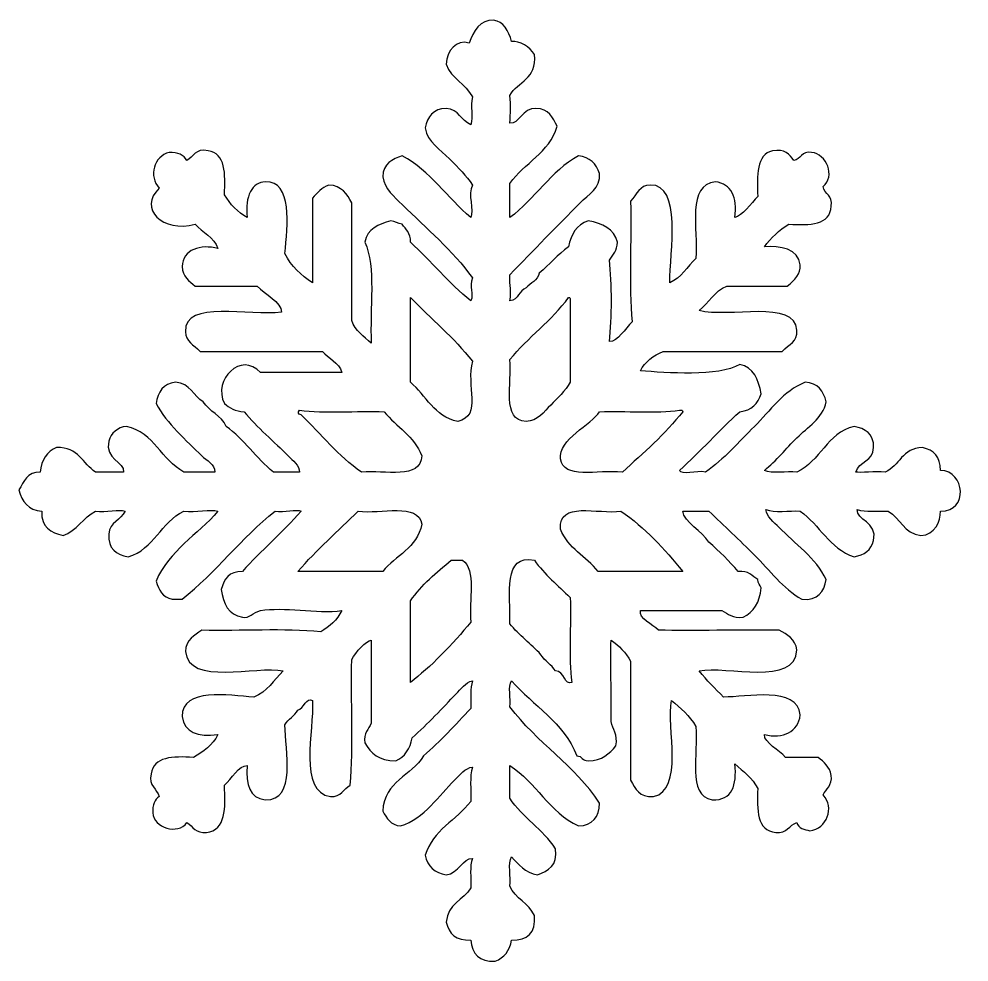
# Model space of a CAD drawing. Header units: centimetres. Extents: x -162 to 48, y -78 to 11.
# Drawn here: x 40.72 to 47.55, y -3.3 to 3.47 of the extents above; entities that cross this region are included whole.
import ezdxf

# ---------------------------------------------------------------- set-up
doc = ezdxf.new("R2010")
doc.units = ezdxf.units.CM
doc.header["$MEASUREMENT"] = 0
doc.layers.add('layer 1', color=7, linetype='Continuous')

msp = doc.modelspace()

# ---------------------------------------------------------------- linework, layer by layer
at = {"layer": 'layer 1', "color": 140}
for points, knots in [([(44.42548, 3.21924), (44.44721, 3.04164), (44.306, 3.02653), (44.24969, 2.92631), (44.24969, 2.92631), (44.25819, 2.8499), (44.25248, 2.80138), (44.24969, 2.72724), (44.24969, 2.72724), (44.31423, 2.71375), (44.33966, 2.8403), (44.43715, 2.83271), (44.43715, 2.83271), (44.53023, 2.83226), (44.55657, 2.7648), (44.58952, 2.70389), (44.58952, 2.70389), (44.53257, 2.51079), (44.35153, 2.4419), (44.24969, 2.29382), (44.24969, 2.29382), (44.24969, 2.29382), (44.24969, 2.04811), (44.24969, 2.04811), (44.24969, 2.04811), (44.42801, 2.18218), (44.54308, 2.37944), (44.74169, 2.49295), (44.74169, 2.49295), (44.82271, 2.48056), (44.87214, 2.43593), (44.89387, 2.36432), (44.89387, 2.36432), (44.90392, 2.26203), (44.81129, 2.21124), (44.75337, 2.15332), (44.75337, 2.15332), (44.58835, 1.98811), (44.41951, 1.8131), (44.24969, 1.63803), (44.24969, 1.63803), (44.24742, 1.55241), (44.26137, 1.52361), (44.24969, 1.45064), (44.24969, 1.45064), (44.31216, 1.45842), (44.31585, 1.52497), (44.3671, 1.54417), (44.3671, 1.54417), (44.39888, 1.57874), (44.4474, 1.59639), (44.4607, 1.6499), (44.4607, 1.6499), (44.53367, 1.70938), (44.59205, 1.78378), (44.67144, 1.8371), (44.67144, 1.8371), (44.68792, 1.92999), (44.73002, 1.99725), (44.81194, 2.0245), (44.81194, 2.0245), (44.9165, 2.00783), (44.99499, 1.96547), (45.02295, 1.87232), (45.02295, 1.87232), (45.02016, 1.81265), (44.99, 1.78015), (44.96437, 1.74331), (44.96437, 1.74331), (44.98357, 1.57394), (44.98357, 1.32752), (44.96437, 1.15771), (44.96437, 1.15771), (45.0245, 1.15453), (45.07763, 1.25358), (45.12842, 1.29846), (45.12842, 1.29846), (45.10143, 1.56434), (45.12407, 1.87965), (45.11674, 2.16525), (45.11674, 2.16525), (45.16409, 2.21786), (45.18148, 2.28058), (45.25724, 2.2822), (45.25724, 2.2822), (45.48771, 2.28791), (45.3991, 1.80207), (45.39774, 1.57946), (45.39774, 1.57946), (45.48174, 1.6163), (45.52221, 1.6968), (45.58513, 1.75518), (45.58513, 1.75518), (45.60278, 1.968), (45.51676, 2.28422), (45.72569, 2.30549), (45.72569, 2.30549), (45.84167, 2.28902), (45.88286, 2.19704), (45.86619, 2.04811), (45.86619, 2.04811), (45.914, 2.05881), (45.98262, 2.15014), (46.03024, 2.20028), (46.03024, 2.20028), (46.02381, 2.35103), (46.01901, 2.50048), (46.13571, 2.52817), (46.13571, 2.52817), (46.22431, 2.54283), (46.25927, 2.50346), (46.28788, 2.45792), (46.28788, 2.45792), (46.34237, 2.46616), (46.34191, 2.52908), (46.4167, 2.5165), (46.4167, 2.5165), (46.52379, 2.50365), (46.59015, 2.34649), (46.49863, 2.27053), (46.49863, 2.27053), (46.50874, 2.21423), (46.57076, 2.20988), (46.5572, 2.12977), (46.5572, 2.12977), (46.55084, 1.99226), (46.40529, 1.99291), (46.25266, 2.00114), (46.25266, 2.00114), (46.18312, 1.95768), (46.12429, 1.903), (46.07713, 1.8371), (46.07713, 1.8371), (46.18675, 1.84787), (46.32634, 1.82471), (46.33478, 1.70828), (46.33478, 1.70828), (46.33938, 1.6451), (46.29748, 1.59911), (46.24098, 1.55611), (46.24098, 1.55611), (46.24098, 1.55611), (45.80755, 1.55611), (45.80755, 1.55611), (45.80755, 1.55611), (45.71856, 1.51991), (45.67828, 1.43572), (45.60848, 1.38013), (45.60848, 1.38013), (45.81813, 1.32382), (46.29981, 1.46341), (46.31149, 1.23963), (46.31149, 1.23963), (46.31558, 1.15589), (46.25519, 1.13961), (46.20576, 1.08746), (46.20576, 1.08746), (46.20576, 1.08746), (45.35084, 1.08746), (45.35084, 1.08746), (45.35084, 1.08746), (45.27988, 1.05678), (45.21994, 1.01539), (45.1868, 0.94696), (45.1868, 0.94696), (45.3703, 0.93483), (45.74697, 0.90207), (45.90141, 0.99366), (45.90141, 0.99366), (45.99955, 0.97076), (46.0362, 0.88657), (46.05359, 0.78292), (46.05359, 0.78292), (46.02978, 0.71312), (45.98652, 0.66272), (45.90141, 0.65403), (45.90141, 0.65403), (45.75041, 0.52021), (45.6188, 0.36642), (45.46799, 0.23234), (45.46799, 0.23234), (45.48291, 0.1955), (45.58928, 0.23461), (45.65519, 0.22067), (45.65519, 0.22067), (45.78771, 0.31401), (45.89382, 0.43576), (46.00688, 0.54882), (46.00688, 0.54882), (46.11813, 0.66), (46.21218, 0.80276), (46.37006, 0.86503), (46.37006, 0.86503), (46.46178, 0.85952), (46.50252, 0.80231), (46.52224, 0.72454), (46.52224, 0.72454), (46.49363, 0.6046), (46.38719, 0.5424), (46.31149, 0.46663), (46.31149, 0.46663), (46.2332, 0.3886), (46.16295, 0.30278), (46.07713, 0.23234), (46.07713, 0.23234), (46.13181, 0.20529), (46.23709, 0.22845), (46.31149, 0.22067), (46.31149, 0.22067), (46.47969, 0.29824), (46.52496, 0.49913), (46.72131, 0.54882), (46.72131, 0.54882), (46.80278, 0.53254), (46.86479, 0.49686), (46.8618, 0.39619), (46.8618, 0.39619), (46.85999, 0.29708), (46.75744, 0.29798), (46.73318, 0.22067), (46.73318, 0.22067), (46.76892, 0.21288), (46.87277, 0.22611), (46.94392, 0.22067), (46.94392, 0.22067), (47.04991, 0.26296), (47.06593, 0.39548), (47.21331, 0.39619), (47.21331, 0.39619), (47.29381, 0.37926), (47.34213, 0.33029), (47.34213, 0.23234), (47.34213, 0.23234), (47.51992, 0.2289), (47.54691, -0.06403), (47.34213, -0.06033), (47.34213, -0.06033), (47.34466, -0.13246), (47.30139, -0.23086), (47.20137, -0.23611), (47.20137, -0.23611), (47.07943, -0.22165), (47.0529, -0.11138), (46.96728, -0.06033), (46.96728, -0.06033), (46.89294, -0.05644), (46.80116, -0.07019), (46.74466, -0.04865), (46.74466, -0.04865), (46.73434, -0.1274), (46.89158, -0.13447), (46.8618, -0.27133), (46.8618, -0.27133), (46.84462, -0.33996), (46.79363, -0.37479), (46.72131, -0.38829), (46.72131, -0.38829), (46.54371, -0.32783), (46.47482, -0.15873), (46.33478, -0.06033), (46.33478, -0.06033), (46.25538, -0.05397), (46.1492, -0.07408), (46.08881, -0.04865), (46.08881, -0.04865), (46.09108, -0.09905), (46.14628, -0.14135), (46.18267, -0.17754), (46.18267, -0.17754), (46.29158, -0.28645), (46.44855, -0.39951), (46.52224, -0.55214), (46.52224, -0.55214), (46.50278, -0.63841), (46.46477, -0.70567), (46.34645, -0.69309), (46.34645, -0.69309), (46.20894, -0.6146), (46.11534, -0.48506), (46.00688, -0.37661), (46.00688, -0.37661), (45.89934, -0.26926), (45.78816, -0.1656), (45.67899, -0.06033), (45.67899, -0.06033), (45.67899, -0.06033), (45.49134, -0.06033), (45.49134, -0.06033), (45.49134, -0.06033), (45.49958, -0.14225), (45.63138, -0.20154), (45.67899, -0.28301), (45.67899, -0.28301), (45.75404, -0.34846), (45.82429, -0.41871), (45.88974, -0.49376), (45.88974, -0.49376), (45.96362, -0.48623), (45.98995, -0.52599), (46.03024, -0.55214), (46.03024, -0.55214), (46.02842, -0.58139), (46.04879, -0.58872), (46.05359, -0.6109), (46.05359, -0.6109), (46.0458, -0.71637), (46.00001, -0.7839), (45.92496, -0.82191), (45.92496, -0.82191), (45.849, -0.83125), (45.81696, -0.79694), (45.77259, -0.77475), (45.77259, -0.77475), (45.77259, -0.77475), (45.1868, -0.77475), (45.1868, -0.77475), (45.1868, -0.77475), (45.1735, -0.83151), (45.2767, -0.87244), (45.31581, -0.91551), (45.31581, -0.91551), (45.56866, -0.9205), (45.89382, -0.91207), (46.18267, -0.91551), (46.18267, -0.91551), (46.24079, -0.94684), (46.2991, -0.97862), (46.31149, -1.05601), (46.31149, -1.05601), (46.29845, -1.32325), (45.80736, -1.16491), (45.60848, -1.20837), (45.60848, -1.20837), (45.66479, -1.27317), (45.722, -1.3372), (45.78427, -1.39557), (45.78427, -1.39557), (45.94442, -1.39784), (46.31558, -1.31274), (46.33478, -1.5244), (46.33478, -1.5244), (46.32109, -1.64706), (46.21075, -1.69668), (46.07713, -1.66535), (46.07713, -1.66535), (46.07558, -1.72509), (46.18539, -1.77542), (46.22931, -1.8292), (46.22931, -1.8292), (46.22931, -1.8292), (46.46366, -1.8292), (46.46366, -1.8292), (46.46366, -1.8292), (46.50485, -1.86215), (46.5465, -1.89491), (46.5572, -1.95802), (46.5572, -1.95802), (46.5666, -2.03352), (46.52016, -2.05344), (46.49863, -2.09852), (46.49863, -2.09852), (46.5858, -2.18894), (46.52425, -2.34066), (46.40483, -2.35622), (46.40483, -2.35622), (46.36436, -2.34611), (46.32018, -2.33975), (46.31149, -2.29759), (46.31149, -2.29759), (46.25292, -2.31341), (46.24124, -2.37588), (46.15906, -2.36784), (46.15906, -2.36784), (46.02271, -2.35571), (46.02245, -2.20768), (46.03024, -2.05188), (46.03024, -2.05188), (45.99203, -1.97657), (45.92405, -1.93149), (45.86619, -1.8759), (45.86619, -1.8759), (45.87968, -2.03008), (45.84855, -2.13925), (45.70234, -2.13354), (45.70234, -2.13354), (45.51975, -2.10131), (45.6044, -1.80195), (45.58513, -1.60658), (45.58513, -1.60658), (45.54012, -1.53056), (45.47532, -1.47452), (45.40941, -1.41912), (45.40941, -1.41912), (45.37465, -1.61547), (45.50256, -2.06329), (45.28059, -2.11019), (45.28059, -2.11019), (45.17947, -2.11752), (45.15015, -2.05344), (45.11674, -1.99305), (45.11674, -1.99305), (45.11674, -1.99305), (45.11674, -1.13793), (45.11674, -1.13793), (45.11674, -1.13793), (45.08197, -1.07501), (45.03209, -1.0274), (44.97605, -0.98576), (44.97605, -0.98576), (44.97307, -1.13722), (44.97806, -1.38182), (44.97605, -1.57129), (44.97605, -1.57129), (44.98883, -1.62896), (45.02658, -1.66146), (45.01127, -1.74708), (45.01127, -1.74708), (44.96366, -1.80105), (44.91352, -1.85255), (44.81194, -1.85255), (44.81194, -1.85255), (44.76984, -1.85573), (44.76913, -1.81752), (44.73002, -1.81752), (44.73002, -1.81752), (44.63622, -1.57564), (44.41743, -1.4583), (44.26163, -1.27862), (44.26163, -1.27862), (44.23438, -1.31774), (44.25748, -1.40725), (44.24969, -1.46602), (44.24969, -1.46602), (44.44059, -1.72029), (44.71769, -1.88848), (44.89387, -2.15709), (44.89387, -2.15709), (44.89088, -2.25919), (44.84353, -2.3175), (44.74169, -2.32094), (44.74169, -2.32094), (44.5314, -2.2228), (44.4378, -2.00816), (44.24969, -1.88758), (44.24969, -1.88758), (44.24969, -1.88758), (44.24969, -2.12187), (44.24969, -2.12187), (44.24969, -2.12187), (44.3394, -2.26262), (44.48794, -2.34455), (44.57784, -2.48505), (44.57784, -2.48505), (44.59341, -2.60628), (44.52589, -2.64403), (44.44902, -2.67244), (44.44902, -2.67244), (44.35614, -2.65986), (44.31469, -2.59603), (44.26163, -2.54362), (44.26163, -2.54362), (44.23438, -2.59078), (44.25748, -2.68775), (44.24969, -2.75456), (44.24969, -2.75456), (44.28952, -2.84362), (44.3863, -2.87566), (44.42548, -2.96531), (44.42548, -2.96531), (44.43644, -3.08939), (44.37787, -3.14407), (44.26163, -3.14109), (44.26163, -3.14109), (44.24924, -3.21867), (44.20876, -3.26764), (44.14422, -3.29326), (44.14422, -3.29326), (44.0298, -3.29852), (43.97946, -3.23949), (43.9687, -3.14109), (43.9687, -3.14109), (43.86323, -3.14472), (43.81017, -3.09646), (43.79298, -3.01201), (43.79298, -3.01201), (43.80141, -2.8802), (43.91629, -2.85458), (43.9687, -2.76624), (43.9687, -2.76624), (43.97214, -2.69553), (43.95936, -2.60835), (43.98037, -2.55549), (43.98037, -2.55549), (43.91655, -2.54861), (43.87944, -2.66375), (43.79298, -2.67244), (43.79298, -2.67244), (43.70878, -2.65914), (43.65748, -2.6127), (43.6408, -2.53194), (43.6408, -2.53194), (43.6973, -2.35045), (43.8653, -2.2802), (43.9687, -2.14522), (43.9687, -2.14522), (43.97304, -2.06401), (43.95793, -1.96262), (43.98037, -1.89925), (43.98037, -1.89925), (43.93004, -1.90198), (43.88768, -1.95692), (43.85155, -1.99305), (43.85155, -1.99305), (43.744, -2.10033), (43.63464, -2.26853), (43.46509, -2.32094), (43.46509, -2.32094), (43.39205, -2.31568), (43.3648, -2.26509), (43.3362, -2.21566), (43.3362, -2.21566), (43.34885, -1.99785), (43.54312, -1.96172), (43.62913, -1.81752), (43.62913, -1.81752), (43.75179, -1.71367), (43.85817, -1.59374), (43.9687, -1.47769), (43.9687, -1.47769), (43.96824, -1.40699), (43.96506, -1.33356), (43.98037, -1.27862), (43.98037, -1.27862), (43.93185, -1.29101), (43.89527, -1.33927), (43.86323, -1.37222), (43.86323, -1.37222), (43.76599, -1.47335), (43.66137, -1.58868), (43.54701, -1.6887), (43.54701, -1.6887), (43.53417, -1.76926), (43.49505, -1.82394), (43.4298, -1.85255), (43.4298, -1.85255), (43.30902, -1.85618), (43.24928, -1.79897), (43.20738, -1.72373), (43.20738, -1.72373), (43.19959, -1.65348), (43.23462, -1.62623), (43.25408, -1.58323), (43.25408, -1.58323), (43.25408, -1.58323), (43.25408, -0.98576), (43.25408, -0.98576), (43.25408, -0.98576), (43.21451, -0.99309), (43.14426, -1.07086), (43.11358, -1.12626), (43.11358, -1.12626), (43.10671, -1.42418), (43.12779, -1.74954), (43.10191, -2.02827), (43.10191, -2.02827), (43.05546, -2.05596), (43.03827, -2.11298), (42.96141, -2.11019), (42.96141, -2.11019), (42.72867, -2.07614), (42.84128, -1.63882), (42.83259, -1.41912), (42.83259, -1.41912), (42.79023, -1.39467), (42.76921, -1.47659), (42.72712, -1.48963), (42.72712, -1.48963), (42.70078, -1.52965), (42.66024, -1.55527), (42.63326, -1.5949), (42.63326, -1.5949), (42.63624, -1.7786), (42.71953, -2.14061), (42.49276, -2.13354), (42.49276, -2.13354), (42.38113, -2.12051), (42.34999, -2.02671), (42.36394, -1.88758), (42.36394, -1.88758), (42.30536, -1.88414), (42.24906, -1.98345), (42.19989, -2.02827), (42.19989, -2.02827), (42.20716, -2.19166), (42.2106, -2.35136), (42.07101, -2.36784), (42.07101, -2.36784), (41.99369, -2.37517), (41.97313, -2.32528), (41.93051, -2.29759), (41.93051, -2.29759), (41.86188, -2.38866), (41.69323, -2.33333), (41.68454, -2.22734), (41.68454, -2.22734), (41.6811, -2.16922), (41.6992, -2.13264), (41.73144, -2.11019), (41.73144, -2.11019), (41.71496, -2.05253), (41.65477, -2.03832), (41.67287, -1.94615), (41.67287, -1.94615), (41.6907, -1.82349), (41.82757, -1.81979), (41.97747, -1.8292), (41.97747, -1.8292), (42.04908, -1.78755), (42.11499, -1.7404), (42.15319, -1.66535), (42.15319, -1.66535), (42.00608, -1.68319), (41.91222, -1.64842), (41.89529, -1.53633), (41.89529, -1.53633), (41.89646, -1.32507), (42.22616, -1.38435), (42.41084, -1.39557), (42.41084, -1.39557), (42.50671, -1.35893), (42.55432, -1.27363), (42.62184, -1.20837), (42.62184, -1.20837), (42.42621, -1.16628), (41.94452, -1.31774), (41.91883, -1.06788), (41.91883, -1.06788), (41.92435, -0.98323), (41.98292, -0.95209), (42.03605, -0.91551), (42.03605, -0.91551), (42.31749, -0.92284), (42.62891, -0.9004), (42.8909, -0.92718), (42.8909, -0.92718), (42.95408, -0.88872), (43.00876, -0.84182), (43.04333, -0.77475), (43.04333, -0.77475), (42.86003, -0.79765), (42.6232, -0.74478), (42.45754, -0.77475), (42.45754, -0.77475), (42.40584, -0.78435), (42.37788, -0.83404), (42.32891, -0.82191), (42.32891, -0.82191), (42.22779, -0.80589), (42.19068, -0.72558), (42.17654, -0.62258), (42.17654, -0.62258), (42.19555, -0.54798), (42.23233, -0.49103), (42.32891, -0.49376), (42.32891, -0.49376), (42.4637, -0.34366), (42.61704, -0.21159), (42.7504, -0.06033), (42.7504, -0.06033), (42.71726, -0.04295), (42.62937, -0.07181), (42.56301, -0.06033), (42.56301, -0.06033), (42.32022, -0.25097), (42.13834, -0.50245), (41.89529, -0.69309), (41.89529, -0.69309), (41.89529, -0.69309), (41.8253, -0.69309), (41.8253, -0.69309), (41.8253, -0.69309), (41.7557, -0.6805), (41.72872, -0.6253), (41.70809, -0.56401), (41.70809, -0.56401), (41.8024, -0.34184), (42.00744, -0.23086), (42.15319, -0.06033), (42.15319, -0.06033), (42.09987, -0.04573), (41.99343, -0.06999), (41.90722, -0.06033), (41.90722, -0.06033), (41.74292, -0.13836), (41.69531, -0.33289), (41.50882, -0.38829), (41.50882, -0.38829), (41.42411, -0.37181), (41.361, -0.33309), (41.36852, -0.22444), (41.36852, -0.22444), (41.37332, -0.1359), (41.45777, -0.12649), (41.48547, -0.06033), (41.48547, -0.06033), (41.44681, -0.04573), (41.34724, -0.06999), (41.27473, -0.06033), (41.27473, -0.06033), (41.18229, -0.10476), (41.14221, -0.20128), (41.04037, -0.23611), (41.04037, -0.23611), (40.9541, -0.21322), (40.88132, -0.17657), (40.88819, -0.06033), (40.88819, -0.06033), (40.79051, -0.05255), (40.74517, 0.00739), (40.72415, 0.09184), (40.72415, 0.09184), (40.75846, 0.15133), (40.78227, 0.22131), (40.87632, 0.22067), (40.87632, 0.22067), (40.88729, 0.30739), (40.92277, 0.3694), (40.99347, 0.39619), (40.99347, 0.39619), (41.15369, 0.40417), (41.17976, 0.27807), (41.27473, 0.22067), (41.27473, 0.22067), (41.27473, 0.22067), (41.4738, 0.22067), (41.4738, 0.22067), (41.4738, 0.22067), (41.48612, 0.29571), (41.33583, 0.30895), (41.36852, 0.44309), (41.36852, 0.44309), (41.38707, 0.50283), (41.42781, 0.54013), (41.49715, 0.54882), (41.49715, 0.54882), (41.69576, 0.50121), (41.74817, 0.30758), (41.90722, 0.22067), (41.90722, 0.22067), (41.90722, 0.22067), (42.12984, 0.22067), (42.12984, 0.22067), (42.12984, 0.22067), (42.13445, 0.2758), (42.07055, 0.30324), (42.03605, 0.33781), (42.03605, 0.33781), (41.92895, 0.4449), (41.78638, 0.56919), (41.70809, 0.7126), (41.70809, 0.7126), (41.72275, 0.7955), (41.75842, 0.85751), (41.84859, 0.86503), (41.84859, 0.86503), (41.95613, 0.85933), (41.9754, 0.76501), (42.04772, 0.72454), (42.04772, 0.72454), (42.09118, 0.65474), (42.177, 0.6273), (42.21176, 0.54882), (42.21176, 0.54882), (42.34039, 0.45476), (42.42822, 0.31997), (42.55133, 0.22067), (42.55133, 0.22067), (42.55133, 0.22067), (42.73873, 0.22067), (42.73873, 0.22067), (42.73873, 0.22067), (42.7399, 0.26685), (42.69047, 0.30415), (42.65687, 0.33781), (42.65687, 0.33781), (42.56002, 0.43459), (42.43257, 0.54259), (42.34059, 0.65403), (42.34059, 0.65403), (42.27793, 0.65792), (42.23421, 0.68036), (42.19989, 0.7126), (42.19989, 0.7126), (42.11064, 0.88495), (42.32184, 1.08908), (42.45754, 0.93528), (42.45754, 0.93528), (42.45754, 0.93528), (43.04333, 0.93528), (43.04333, 0.93528), (43.04333, 0.93528), (43.01998, 1.00942), (42.94811, 1.03531), (42.90284, 1.08746), (42.90284, 1.08746), (42.90284, 1.08746), (42.02437, 1.08746), (42.02437, 1.08746), (42.02437, 1.08746), (41.97767, 1.13572), (41.92091, 1.15842), (41.91883, 1.22821), (41.91883, 1.22821), (41.91222, 1.46179), (42.38061, 1.33758), (42.60991, 1.36845), (42.60991, 1.36845), (42.60647, 1.43961), (42.49257, 1.50097), (42.43419, 1.55611), (42.43419, 1.55611), (42.43419, 1.55611), (41.98908, 1.55611), (41.98908, 1.55611), (41.98908, 1.55611), (41.94699, 1.59204), (41.89989, 1.62292), (41.89529, 1.6966), (41.89529, 1.6966), (41.89963, 1.81881), (42.02846, 1.86019), (42.15319, 1.82543), (42.15319, 1.82543), (42.12387, 1.90943), (42.0413, 1.93985), (41.98908, 2.00114), (41.98908, 2.00114), (41.75706, 1.93667), (41.57492, 2.11492), (41.73144, 2.25859), (41.73144, 2.25859), (41.65204, 2.34512), (41.69505, 2.48906), (41.80169, 2.5165), (41.80169, 2.5165), (41.86759, 2.51968), (41.90606, 2.49587), (41.93051, 2.45792), (41.93051, 2.45792), (41.97747, 2.48536), (41.98934, 2.54737), (42.08294, 2.52817), (42.08294, 2.52817), (42.20904, 2.50962), (42.20625, 2.3627), (42.19989, 2.21189), (42.19989, 2.21189), (42.24011, 2.14281), (42.29486, 2.08787), (42.36394, 2.04811), (42.36394, 2.04811), (42.34402, 2.20573), (42.40033, 2.30205), (42.49276, 2.30549), (42.49276, 2.30549), (42.68911, 2.31282), (42.65525, 1.99018), (42.63326, 1.7902), (42.63326, 1.7902), (42.6797, 1.69978), (42.7493, 1.63278), (42.83259, 1.57946), (42.83259, 1.57946), (42.83259, 1.57946), (42.83259, 2.1886), (42.83259, 2.1886), (42.83259, 2.1886), (42.86619, 2.22473), (42.89849, 2.26294), (42.94954, 2.2822), (42.94954, 2.2822), (43.04171, 2.27643), (43.08083, 2.21812), (43.11358, 2.15332), (43.11358, 2.15332), (43.11358, 2.15332), (43.11358, 1.31014), (43.11358, 1.31014), (43.11358, 1.31014), (43.14011, 1.23502), (43.20102, 1.19429), (43.25408, 1.14603), (43.25408, 1.14603), (43.24176, 1.39109), (43.28976, 1.69706), (43.20738, 1.87232), (43.20738, 1.87232), (43.22457, 1.96819), (43.30532, 2.0005), (43.39484, 2.0245), (43.39484, 2.0245), (43.42798, 2.02268), (43.44381, 2.00303), (43.47676, 2.00114), (43.47676, 2.00114), (43.50076, 1.96248), (43.53968, 1.93913), (43.53533, 1.87232), (43.53533, 1.87232), (43.68336, 1.73526), (43.80991, 1.57693), (43.9687, 1.45064), (43.9687, 1.45064), (43.99341, 1.49617), (43.95566, 1.55565), (43.98037, 1.61468), (43.98037, 1.61468), (43.83942, 1.8142), (43.65112, 1.96709), (43.47676, 2.14164), (43.47676, 2.14164), (43.42182, 2.19658), (43.34742, 2.25425), (43.3362, 2.34078), (43.3362, 2.34078), (43.33964, 2.43483), (43.40418, 2.46798), (43.47676, 2.49295), (43.47676, 2.49295), (43.67836, 2.38216), (43.80096, 2.19269), (43.9687, 2.04811), (43.9687, 2.04811), (43.99231, 2.10097), (43.94561, 2.2165), (43.98037, 2.2822), (43.98037, 2.2822), (43.93899, 2.34902), (43.8797, 2.40435), (43.81652, 2.4696), (43.81652, 2.4696), (43.74926, 2.53894), (43.65773, 2.587), (43.6408, 2.69202), (43.6408, 2.69202), (43.6591, 2.77116), (43.69665, 2.83135), (43.79298, 2.83271), (43.79298, 2.83271), (43.88567, 2.82791), (43.89754, 2.7421), (43.9687, 2.71557), (43.9687, 2.71557), (43.99043, 2.77531), (43.96091, 2.84374), (43.98037, 2.9149), (43.98037, 2.9149), (43.93438, 3.00941), (43.82937, 3.04463), (43.79298, 3.149), (43.79298, 3.149), (43.79415, 3.24714), (43.86686, 3.33042), (43.95683, 3.30136), (43.95683, 3.30136), (43.98932, 3.38536), (44.03505, 3.47462), (44.13255, 3.46521), (44.13255, 3.46521), (44.20351, 3.4586), (44.24145, 3.3888), (44.26163, 3.31304), (44.26163, 3.31304), (44.3204, 3.3181), (44.39434, 3.27665), (44.42548, 3.21924)], [0, 0, 0, 0, 0.0040816, 0.0040816, 0.0040816, 0.0040816, 0.0081633, 0.0081633, 0.0081633, 0.0081633, 0.0122449, 0.0122449, 0.0122449, 0.0122449, 0.0163265, 0.0163265, 0.0163265, 0.0163265, 0.0204082, 0.0204082, 0.0204082, 0.0204082, 0.0244898, 0.0244898, 0.0244898, 0.0244898, 0.0285714, 0.0285714, 0.0285714, 0.0285714, 0.0326531, 0.0326531, 0.0326531, 0.0326531, 0.0367347, 0.0367347, 0.0367347, 0.0367347, 0.0408163, 0.0408163, 0.0408163, 0.0408163, 0.044898, 0.044898, 0.044898, 0.044898, 0.0489796, 0.0489796, 0.0489796, 0.0489796, 0.0530612, 0.0530612, 0.0530612, 0.0530612, 0.0571429, 0.0571429, 0.0571429, 0.0571429, 0.0612245, 0.0612245, 0.0612245, 0.0612245, 0.0653061, 0.0653061, 0.0653061, 0.0653061, 0.0693878, 0.0693878, 0.0693878, 0.0693878, 0.0734694, 0.0734694, 0.0734694, 0.0734694, 0.077551, 0.077551, 0.077551, 0.077551, 0.0816327, 0.0816327, 0.0816327, 0.0816327, 0.0857143, 0.0857143, 0.0857143, 0.0857143, 0.0897959, 0.0897959, 0.0897959, 0.0897959, 0.0938776, 0.0938776, 0.0938776, 0.0938776, 0.0979592, 0.0979592, 0.0979592, 0.0979592, 0.1020408, 0.1020408, 0.1020408, 0.1020408, 0.1061224, 0.1061224, 0.1061224, 0.1061224, 0.1102041, 0.1102041, 0.1102041, 0.1102041, 0.1142857, 0.1142857, 0.1142857, 0.1142857, 0.1183673, 0.1183673, 0.1183673, 0.1183673, 0.122449, 0.122449, 0.122449, 0.122449, 0.1265306, 0.1265306, 0.1265306, 0.1265306, 0.1306122, 0.1306122, 0.1306122, 0.1306122, 0.1346939, 0.1346939, 0.1346939, 0.1346939, 0.1387755, 0.1387755, 0.1387755, 0.1387755, 0.1428571, 0.1428571, 0.1428571, 0.1428571, 0.1469388, 0.1469388, 0.1469388, 0.1469388, 0.1510204, 0.1510204, 0.1510204, 0.1510204, 0.155102, 0.155102, 0.155102, 0.155102, 0.1591837, 0.1591837, 0.1591837, 0.1591837, 0.1632653, 0.1632653, 0.1632653, 0.1632653, 0.1673469, 0.1673469, 0.1673469, 0.1673469, 0.1714286, 0.1714286, 0.1714286, 0.1714286, 0.1755102, 0.1755102, 0.1755102, 0.1755102, 0.1795918, 0.1795918, 0.1795918, 0.1795918, 0.1836735, 0.1836735, 0.1836735, 0.1836735, 0.1877551, 0.1877551, 0.1877551, 0.1877551, 0.1918367, 0.1918367, 0.1918367, 0.1918367, 0.1959184, 0.1959184, 0.1959184, 0.1959184, 0.2, 0.2, 0.2, 0.2, 0.2040816, 0.2040816, 0.2040816, 0.2040816, 0.2081633, 0.2081633, 0.2081633, 0.2081633, 0.2122449, 0.2122449, 0.2122449, 0.2122449, 0.2163265, 0.2163265, 0.2163265, 0.2163265, 0.2204082, 0.2204082, 0.2204082, 0.2204082, 0.2244898, 0.2244898, 0.2244898, 0.2244898, 0.2285714, 0.2285714, 0.2285714, 0.2285714, 0.2326531, 0.2326531, 0.2326531, 0.2326531, 0.2367347, 0.2367347, 0.2367347, 0.2367347, 0.2408163, 0.2408163, 0.2408163, 0.2408163, 0.244898, 0.244898, 0.244898, 0.244898, 0.2489796, 0.2489796, 0.2489796, 0.2489796, 0.2530612, 0.2530612, 0.2530612, 0.2530612, 0.2571429, 0.2571429, 0.2571429, 0.2571429, 0.2612245, 0.2612245, 0.2612245, 0.2612245, 0.2653061, 0.2653061, 0.2653061, 0.2653061, 0.2693878, 0.2693878, 0.2693878, 0.2693878, 0.2734694, 0.2734694, 0.2734694, 0.2734694, 0.277551, 0.277551, 0.277551, 0.277551, 0.2816327, 0.2816327, 0.2816327, 0.2816327, 0.2857143, 0.2857143, 0.2857143, 0.2857143, 0.2897959, 0.2897959, 0.2897959, 0.2897959, 0.2938776, 0.2938776, 0.2938776, 0.2938776, 0.2979592, 0.2979592, 0.2979592, 0.2979592, 0.3020408, 0.3020408, 0.3020408, 0.3020408, 0.3061224, 0.3061224, 0.3061224, 0.3061224, 0.3102041, 0.3102041, 0.3102041, 0.3102041, 0.3142857, 0.3142857, 0.3142857, 0.3142857, 0.3183673, 0.3183673, 0.3183673, 0.3183673, 0.322449, 0.322449, 0.322449, 0.322449, 0.3265306, 0.3265306, 0.3265306, 0.3265306, 0.3306122, 0.3306122, 0.3306122, 0.3306122, 0.3346939, 0.3346939, 0.3346939, 0.3346939, 0.3387755, 0.3387755, 0.3387755, 0.3387755, 0.3428571, 0.3428571, 0.3428571, 0.3428571, 0.3469388, 0.3469388, 0.3469388, 0.3469388, 0.3510204, 0.3510204, 0.3510204, 0.3510204, 0.355102, 0.355102, 0.355102, 0.355102, 0.3591837, 0.3591837, 0.3591837, 0.3591837, 0.3632653, 0.3632653, 0.3632653, 0.3632653, 0.3673469, 0.3673469, 0.3673469, 0.3673469, 0.3714286, 0.3714286, 0.3714286, 0.3714286, 0.3755102, 0.3755102, 0.3755102, 0.3755102, 0.3795918, 0.3795918, 0.3795918, 0.3795918, 0.3836735, 0.3836735, 0.3836735, 0.3836735, 0.3877551, 0.3877551, 0.3877551, 0.3877551, 0.3918367, 0.3918367, 0.3918367, 0.3918367, 0.3959184, 0.3959184, 0.3959184, 0.3959184, 0.4, 0.4, 0.4, 0.4, 0.4040816, 0.4040816, 0.4040816, 0.4040816, 0.4081633, 0.4081633, 0.4081633, 0.4081633, 0.4122449, 0.4122449, 0.4122449, 0.4122449, 0.4163265, 0.4163265, 0.4163265, 0.4163265, 0.4204082, 0.4204082, 0.4204082, 0.4204082, 0.4244898, 0.4244898, 0.4244898, 0.4244898, 0.4285714, 0.4285714, 0.4285714, 0.4285714, 0.4326531, 0.4326531, 0.4326531, 0.4326531, 0.4367347, 0.4367347, 0.4367347, 0.4367347, 0.4408163, 0.4408163, 0.4408163, 0.4408163, 0.444898, 0.444898, 0.444898, 0.444898, 0.4489796, 0.4489796, 0.4489796, 0.4489796, 0.4530612, 0.4530612, 0.4530612, 0.4530612, 0.4571429, 0.4571429, 0.4571429, 0.4571429, 0.4612245, 0.4612245, 0.4612245, 0.4612245, 0.4653061, 0.4653061, 0.4653061, 0.4653061, 0.4693878, 0.4693878, 0.4693878, 0.4693878, 0.4734694, 0.4734694, 0.4734694, 0.4734694, 0.477551, 0.477551, 0.477551, 0.477551, 0.4816327, 0.4816327, 0.4816327, 0.4816327, 0.4857143, 0.4857143, 0.4857143, 0.4857143, 0.4897959, 0.4897959, 0.4897959, 0.4897959, 0.4938776, 0.4938776, 0.4938776, 0.4938776, 0.4979592, 0.4979592, 0.4979592, 0.4979592, 0.5020408, 0.5020408, 0.5020408, 0.5020408, 0.5061224, 0.5061224, 0.5061224, 0.5061224, 0.5102041, 0.5102041, 0.5102041, 0.5102041, 0.5142857, 0.5142857, 0.5142857, 0.5142857, 0.5183673, 0.5183673, 0.5183673, 0.5183673, 0.522449, 0.522449, 0.522449, 0.522449, 0.5265306, 0.5265306, 0.5265306, 0.5265306, 0.5306122, 0.5306122, 0.5306122, 0.5306122, 0.5346939, 0.5346939, 0.5346939, 0.5346939, 0.5387755, 0.5387755, 0.5387755, 0.5387755, 0.5428571, 0.5428571, 0.5428571, 0.5428571, 0.5469388, 0.5469388, 0.5469388, 0.5469388, 0.5510204, 0.5510204, 0.5510204, 0.5510204, 0.555102, 0.555102, 0.555102, 0.555102, 0.5591837, 0.5591837, 0.5591837, 0.5591837, 0.5632653, 0.5632653, 0.5632653, 0.5632653, 0.5673469, 0.5673469, 0.5673469, 0.5673469, 0.5714286, 0.5714286, 0.5714286, 0.5714286, 0.5755102, 0.5755102, 0.5755102, 0.5755102, 0.5795918, 0.5795918, 0.5795918, 0.5795918, 0.5836735, 0.5836735, 0.5836735, 0.5836735, 0.5877551, 0.5877551, 0.5877551, 0.5877551, 0.5918367, 0.5918367, 0.5918367, 0.5918367, 0.5959184, 0.5959184, 0.5959184, 0.5959184, 0.6, 0.6, 0.6, 0.6, 0.6040816, 0.6040816, 0.6040816, 0.6040816, 0.6081633, 0.6081633, 0.6081633, 0.6081633, 0.6122449, 0.6122449, 0.6122449, 0.6122449, 0.6163265, 0.6163265, 0.6163265, 0.6163265, 0.6204082, 0.6204082, 0.6204082, 0.6204082, 0.6244898, 0.6244898, 0.6244898, 0.6244898, 0.6285714, 0.6285714, 0.6285714, 0.6285714, 0.6326531, 0.6326531, 0.6326531, 0.6326531, 0.6367347, 0.6367347, 0.6367347, 0.6367347, 0.6408163, 0.6408163, 0.6408163, 0.6408163, 0.644898, 0.644898, 0.644898, 0.644898, 0.6489796, 0.6489796, 0.6489796, 0.6489796, 0.6530612, 0.6530612, 0.6530612, 0.6530612, 0.6571429, 0.6571429, 0.6571429, 0.6571429, 0.6612245, 0.6612245, 0.6612245, 0.6612245, 0.6653061, 0.6653061, 0.6653061, 0.6653061, 0.6693878, 0.6693878, 0.6693878, 0.6693878, 0.6734694, 0.6734694, 0.6734694, 0.6734694, 0.677551, 0.677551, 0.677551, 0.677551, 0.6816327, 0.6816327, 0.6816327, 0.6816327, 0.6857143, 0.6857143, 0.6857143, 0.6857143, 0.6897959, 0.6897959, 0.6897959, 0.6897959, 0.6938776, 0.6938776, 0.6938776, 0.6938776, 0.6979592, 0.6979592, 0.6979592, 0.6979592, 0.7020408, 0.7020408, 0.7020408, 0.7020408, 0.7061224, 0.7061224, 0.7061224, 0.7061224, 0.7102041, 0.7102041, 0.7102041, 0.7102041, 0.7142857, 0.7142857, 0.7142857, 0.7142857, 0.7183673, 0.7183673, 0.7183673, 0.7183673, 0.722449, 0.722449, 0.722449, 0.722449, 0.7265306, 0.7265306, 0.7265306, 0.7265306, 0.7306122, 0.7306122, 0.7306122, 0.7306122, 0.7346939, 0.7346939, 0.7346939, 0.7346939, 0.7387755, 0.7387755, 0.7387755, 0.7387755, 0.7428571, 0.7428571, 0.7428571, 0.7428571, 0.7469388, 0.7469388, 0.7469388, 0.7469388, 0.7510204, 0.7510204, 0.7510204, 0.7510204, 0.755102, 0.755102, 0.755102, 0.755102, 0.7591837, 0.7591837, 0.7591837, 0.7591837, 0.7632653, 0.7632653, 0.7632653, 0.7632653, 0.7673469, 0.7673469, 0.7673469, 0.7673469, 0.7714286, 0.7714286, 0.7714286, 0.7714286, 0.7755102, 0.7755102, 0.7755102, 0.7755102, 0.7795918, 0.7795918, 0.7795918, 0.7795918, 0.7836735, 0.7836735, 0.7836735, 0.7836735, 0.7877551, 0.7877551, 0.7877551, 0.7877551, 0.7918367, 0.7918367, 0.7918367, 0.7918367, 0.7959184, 0.7959184, 0.7959184, 0.7959184, 0.8, 0.8, 0.8, 0.8, 0.8040816, 0.8040816, 0.8040816, 0.8040816, 0.8081633, 0.8081633, 0.8081633, 0.8081633, 0.8122449, 0.8122449, 0.8122449, 0.8122449, 0.8163265, 0.8163265, 0.8163265, 0.8163265, 0.8204082, 0.8204082, 0.8204082, 0.8204082, 0.8244898, 0.8244898, 0.8244898, 0.8244898, 0.8285714, 0.8285714, 0.8285714, 0.8285714, 0.8326531, 0.8326531, 0.8326531, 0.8326531, 0.8367347, 0.8367347, 0.8367347, 0.8367347, 0.8408163, 0.8408163, 0.8408163, 0.8408163, 0.844898, 0.844898, 0.844898, 0.844898, 0.8489796, 0.8489796, 0.8489796, 0.8489796, 0.8530612, 0.8530612, 0.8530612, 0.8530612, 0.8571429, 0.8571429, 0.8571429, 0.8571429, 0.8612245, 0.8612245, 0.8612245, 0.8612245, 0.8653061, 0.8653061, 0.8653061, 0.8653061, 0.8693878, 0.8693878, 0.8693878, 0.8693878, 0.8734694, 0.8734694, 0.8734694, 0.8734694, 0.877551, 0.877551, 0.877551, 0.877551, 0.8816327, 0.8816327, 0.8816327, 0.8816327, 0.8857143, 0.8857143, 0.8857143, 0.8857143, 0.8897959, 0.8897959, 0.8897959, 0.8897959, 0.8938776, 0.8938776, 0.8938776, 0.8938776, 0.8979592, 0.8979592, 0.8979592, 0.8979592, 0.9020408, 0.9020408, 0.9020408, 0.9020408, 0.9061224, 0.9061224, 0.9061224, 0.9061224, 0.9102041, 0.9102041, 0.9102041, 0.9102041, 0.9142857, 0.9142857, 0.9142857, 0.9142857, 0.9183673, 0.9183673, 0.9183673, 0.9183673, 0.922449, 0.922449, 0.922449, 0.922449, 0.9265306, 0.9265306, 0.9265306, 0.9265306, 0.9306122, 0.9306122, 0.9306122, 0.9306122, 0.9346939, 0.9346939, 0.9346939, 0.9346939, 0.9387755, 0.9387755, 0.9387755, 0.9387755, 0.9428571, 0.9428571, 0.9428571, 0.9428571, 0.9469388, 0.9469388, 0.9469388, 0.9469388, 0.9510204, 0.9510204, 0.9510204, 0.9510204, 0.955102, 0.955102, 0.955102, 0.955102, 0.9591837, 0.9591837, 0.9591837, 0.9591837, 0.9632653, 0.9632653, 0.9632653, 0.9632653, 0.9673469, 0.9673469, 0.9673469, 0.9673469, 0.9714286, 0.9714286, 0.9714286, 0.9714286, 0.9755102, 0.9755102, 0.9755102, 0.9755102, 0.9795918, 0.9795918, 0.9795918, 0.9795918, 0.9836735, 0.9836735, 0.9836735, 0.9836735, 0.9877551, 0.9877551, 0.9877551, 0.9877551, 0.9918367, 0.9918367, 0.9918367, 0.9918367, 1, 1, 1, 1]), ([(43.53533, 0.86503), (43.6495, 0.77234), (43.70353, 0.61926), (43.8749, 0.58378), (43.8749, 0.58378), (44.05704, 0.6227), (43.92932, 0.84493), (43.98037, 1.01721), (43.98037, 1.01721), (43.84721, 1.18469), (43.68543, 1.32337), (43.53533, 1.47418), (43.53533, 1.47418), (43.53533, 1.47418), (43.53533, 0.86503), (43.53533, 0.86503)], [0, 0, 0, 0, 0.2, 0.2, 0.2, 0.2, 0.4, 0.4, 0.4, 0.4, 0.6, 0.6, 0.6, 0.6, 1, 1, 1, 1]), ([(44.24969, 1.02888), (44.26824, 0.85978), (44.18612, 0.59046), (44.3671, 0.58378), (44.3671, 0.58378), (44.44811, 0.5854), (44.498, 0.6561), (44.54262, 0.70099), (44.54262, 0.70099), (44.59276, 0.75107), (44.64654, 0.80276), (44.68312, 0.86503), (44.68312, 0.86503), (44.68195, 1.05749), (44.68494, 1.30826), (44.68312, 1.46225), (44.68312, 1.46225), (44.68267, 1.46958), (44.6815, 1.47626), (44.67144, 1.47418), (44.67144, 1.47418), (44.54995, 1.3067), (44.37968, 1.18793), (44.24969, 1.02888)], [0, 0, 0, 0, 0.1428571, 0.1428571, 0.1428571, 0.1428571, 0.2857143, 0.2857143, 0.2857143, 0.2857143, 0.4285714, 0.4285714, 0.4285714, 0.4285714, 0.5714286, 0.5714286, 0.5714286, 0.5714286, 0.7142857, 0.7142857, 0.7142857, 0.7142857, 1, 1, 1, 1]), ([(42.7504, 0.63074), (42.89525, 0.49407), (43.0159, 0.33366), (43.18409, 0.22067), (43.18409, 0.22067), (43.35157, 0.23669), (43.61058, 0.16118), (43.61726, 0.33781), (43.61726, 0.33781), (43.56277, 0.47831), (43.4335, 0.54467), (43.34787, 0.65403), (43.34787, 0.65403), (43.14816, 0.66116), (42.91931, 0.63943), (42.73873, 0.6657), (42.73873, 0.6657), (42.72569, 0.64903), (42.72614, 0.6371), (42.7504, 0.63074)], [0, 0, 0, 0, 0.1666667, 0.1666667, 0.1666667, 0.1666667, 0.3333333, 0.3333333, 0.3333333, 0.3333333, 0.5, 0.5, 0.5, 0.5, 0.6666667, 0.6666667, 0.6666667, 0.6666667, 1, 1, 1, 1]), ([(44.61307, 0.31446), (44.63324, 0.16754), (44.87421, 0.23623), (45.05817, 0.22067), (45.05817, 0.22067), (45.20943, 0.35818), (45.36368, 0.49297), (45.49134, 0.65403), (45.49134, 0.65403), (45.48881, 0.66317), (45.48148, 0.66778), (45.46799, 0.6657), (45.46799, 0.6657), (45.30005, 0.63846), (45.08152, 0.66181), (44.89387, 0.65403), (44.89387, 0.65403), (44.83711, 0.5616), (44.59341, 0.45541), (44.61307, 0.31446)], [0, 0, 0, 0, 0.1666667, 0.1666667, 0.1666667, 0.1666667, 0.3333333, 0.3333333, 0.3333333, 0.3333333, 0.5, 0.5, 0.5, 0.5, 0.6666667, 0.6666667, 0.6666667, 0.6666667, 1, 1, 1, 1]), ([(43.3362, -0.49376), (43.42889, -0.37959), (43.58178, -0.32556), (43.61726, -0.15419), (43.61726, -0.15419), (43.59274, 0.00486), (43.32134, -0.08303), (43.16048, -0.06033), (43.16048, -0.06033), (43.01473, -0.20362), (42.86119, -0.33886), (42.72712, -0.49376), (42.72712, -0.49376), (42.72712, -0.49376), (43.3362, -0.49376), (43.3362, -0.49376)], [0, 0, 0, 0, 0.2, 0.2, 0.2, 0.2, 0.4, 0.4, 0.4, 0.4, 0.6, 0.6, 0.6, 0.6, 1, 1, 1, 1]), ([(45.0463, -0.06033), (44.88219, -0.08368), (44.59549, 0.01563), (44.61307, -0.18915), (44.61307, -0.18915), (44.66593, -0.32738), (44.7989, -0.38595), (44.88245, -0.49376), (44.88245, -0.49376), (45.07899, -0.49285), (45.3332, -0.49512), (45.49134, -0.49376), (45.49134, -0.49376), (45.35953, -0.33289), (45.22156, -0.17799), (45.0463, -0.06033)], [0, 0, 0, 0, 0.2, 0.2, 0.2, 0.2, 0.4, 0.4, 0.4, 0.4, 0.6, 0.6, 0.6, 0.6, 1, 1, 1, 1]), ([(44.42548, -0.41183), (44.19825, -0.36468), (44.25404, -0.65871), (44.24969, -0.86881), (44.24969, -0.86881), (44.31332, -0.95345), (44.40303, -1.01229), (44.47237, -1.09123), (44.47237, -1.09123), (44.50053, -1.13722), (44.54969, -1.16219), (44.57784, -1.20837), (44.57784, -1.20837), (44.64167, -1.20656), (44.64284, -1.31774), (44.6948, -1.2903), (44.6948, -1.2903), (44.66846, -1.10978), (44.69045, -0.88094), (44.68312, -0.68115), (44.68312, -0.68115), (44.59477, -0.59378), (44.49774, -0.51529), (44.42548, -0.41183)], [0, 0, 0, 0, 0.1428571, 0.1428571, 0.1428571, 0.1428571, 0.2857143, 0.2857143, 0.2857143, 0.2857143, 0.4285714, 0.4285714, 0.4285714, 0.4285714, 0.5714286, 0.5714286, 0.5714286, 0.5714286, 0.7142857, 0.7142857, 0.7142857, 0.7142857, 1, 1, 1, 1]), ([(43.8282, -0.41183), (43.72247, -0.50128), (43.61447, -0.58872), (43.53533, -0.70476), (43.53533, -0.70476), (43.53533, -0.70476), (43.53533, -1.2903), (43.53533, -1.2903), (43.53533, -1.2903), (43.6735, -1.18645), (43.84312, -1.01248), (43.9687, -0.85694), (43.9687, -0.85694), (43.95546, -0.70223), (44.00833, -0.48137), (43.91012, -0.41183), (43.91012, -0.41183), (43.91012, -0.41183), (43.8282, -0.41183), (43.8282, -0.41183)], [0, 0, 0, 0, 0.1666667, 0.1666667, 0.1666667, 0.1666667, 0.3333333, 0.3333333, 0.3333333, 0.3333333, 0.5, 0.5, 0.5, 0.5, 0.6666667, 0.6666667, 0.6666667, 0.6666667, 1, 1, 1, 1])]:
    msp.add_open_spline(points, degree=3, knots=knots, dxfattribs=at)

doc.saveas('drawing.dxf')
